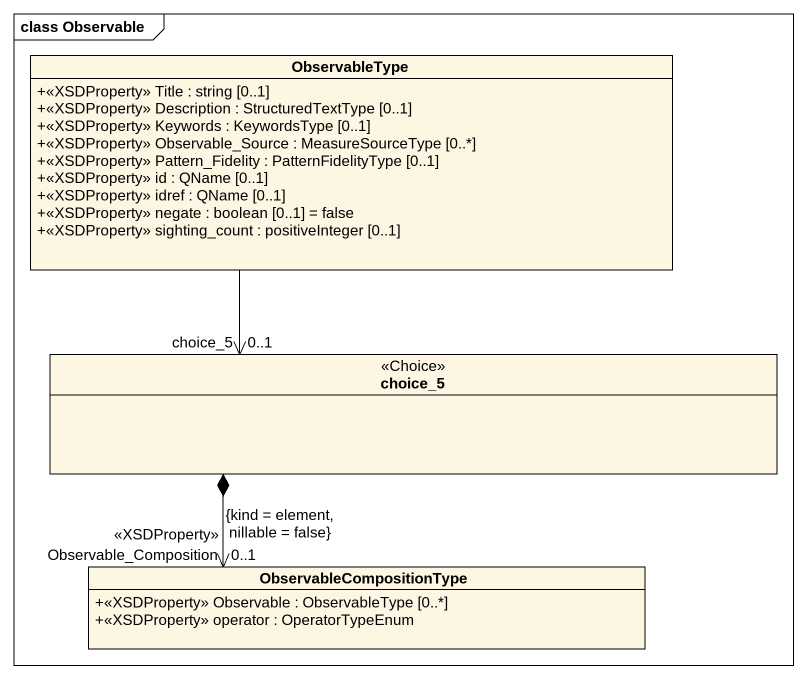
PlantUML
@startuml
mainframe class Observable
hide circle
hide empty members
skinparam classAttributeIconSize 0
class ObservableType {
  +<<XSDProperty>> Title : string [0..1]
  +<<XSDProperty>> Description : StructuredTextType [0..1]
  +<<XSDProperty>> Keywords : KeywordsType [0..1]
  +<<XSDProperty>> Observable_Source : MeasureSourceType [0..*]
  +<<XSDProperty>> Pattern_Fidelity : PatternFidelityType [0..1]
  +<<XSDProperty>> id : QName [0..1]
  +<<XSDProperty>> idref : QName [0..1]
  +<<XSDProperty>> negate : boolean [0..1] = false
  +<<XSDProperty>> sighting_count : positiveInteger [0..1]
}
class choice_5 <<Choice>>
class ObservableCompositionType {
  +<<XSDProperty>> Observable : ObservableType [0..*]
  +<<XSDProperty>> operator : OperatorTypeEnum
}
choice_5 "choice_5\n0..1" <-up- ObservableType
ObservableCompositionType "Observable_Composition\n<<XSDProperty>>\n0..1\n{kind = element, nillable = false}" <-up-* choice_5
@enduml
